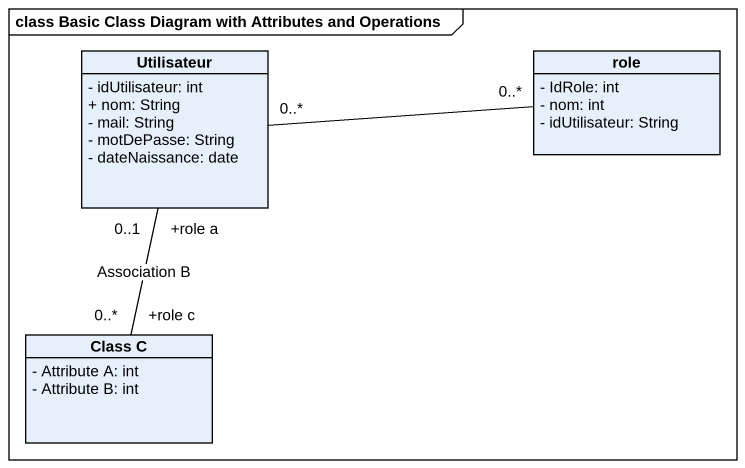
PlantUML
@startuml
mainframe class Basic Class Diagram with Attributes and Operations
hide circle
hide empty members
skinparam classAttributeIconSize 0
class Utilisateur {
  - idUtilisateur: int
  + nom: String
  - mail: String
  - motDePasse: String
  - dateNaissance: date
}
class role {
  - IdRole: int
  - nom: int
  - idUtilisateur: String
}
class "Class C" as Class_C {
  - Attribute A: int
  - Attribute B: int
}
Utilisateur "0..*" -right- "0..*" role
Utilisateur "+role a\n0..1" -- "+role c\n0..*" Class_C : Association B
@enduml
